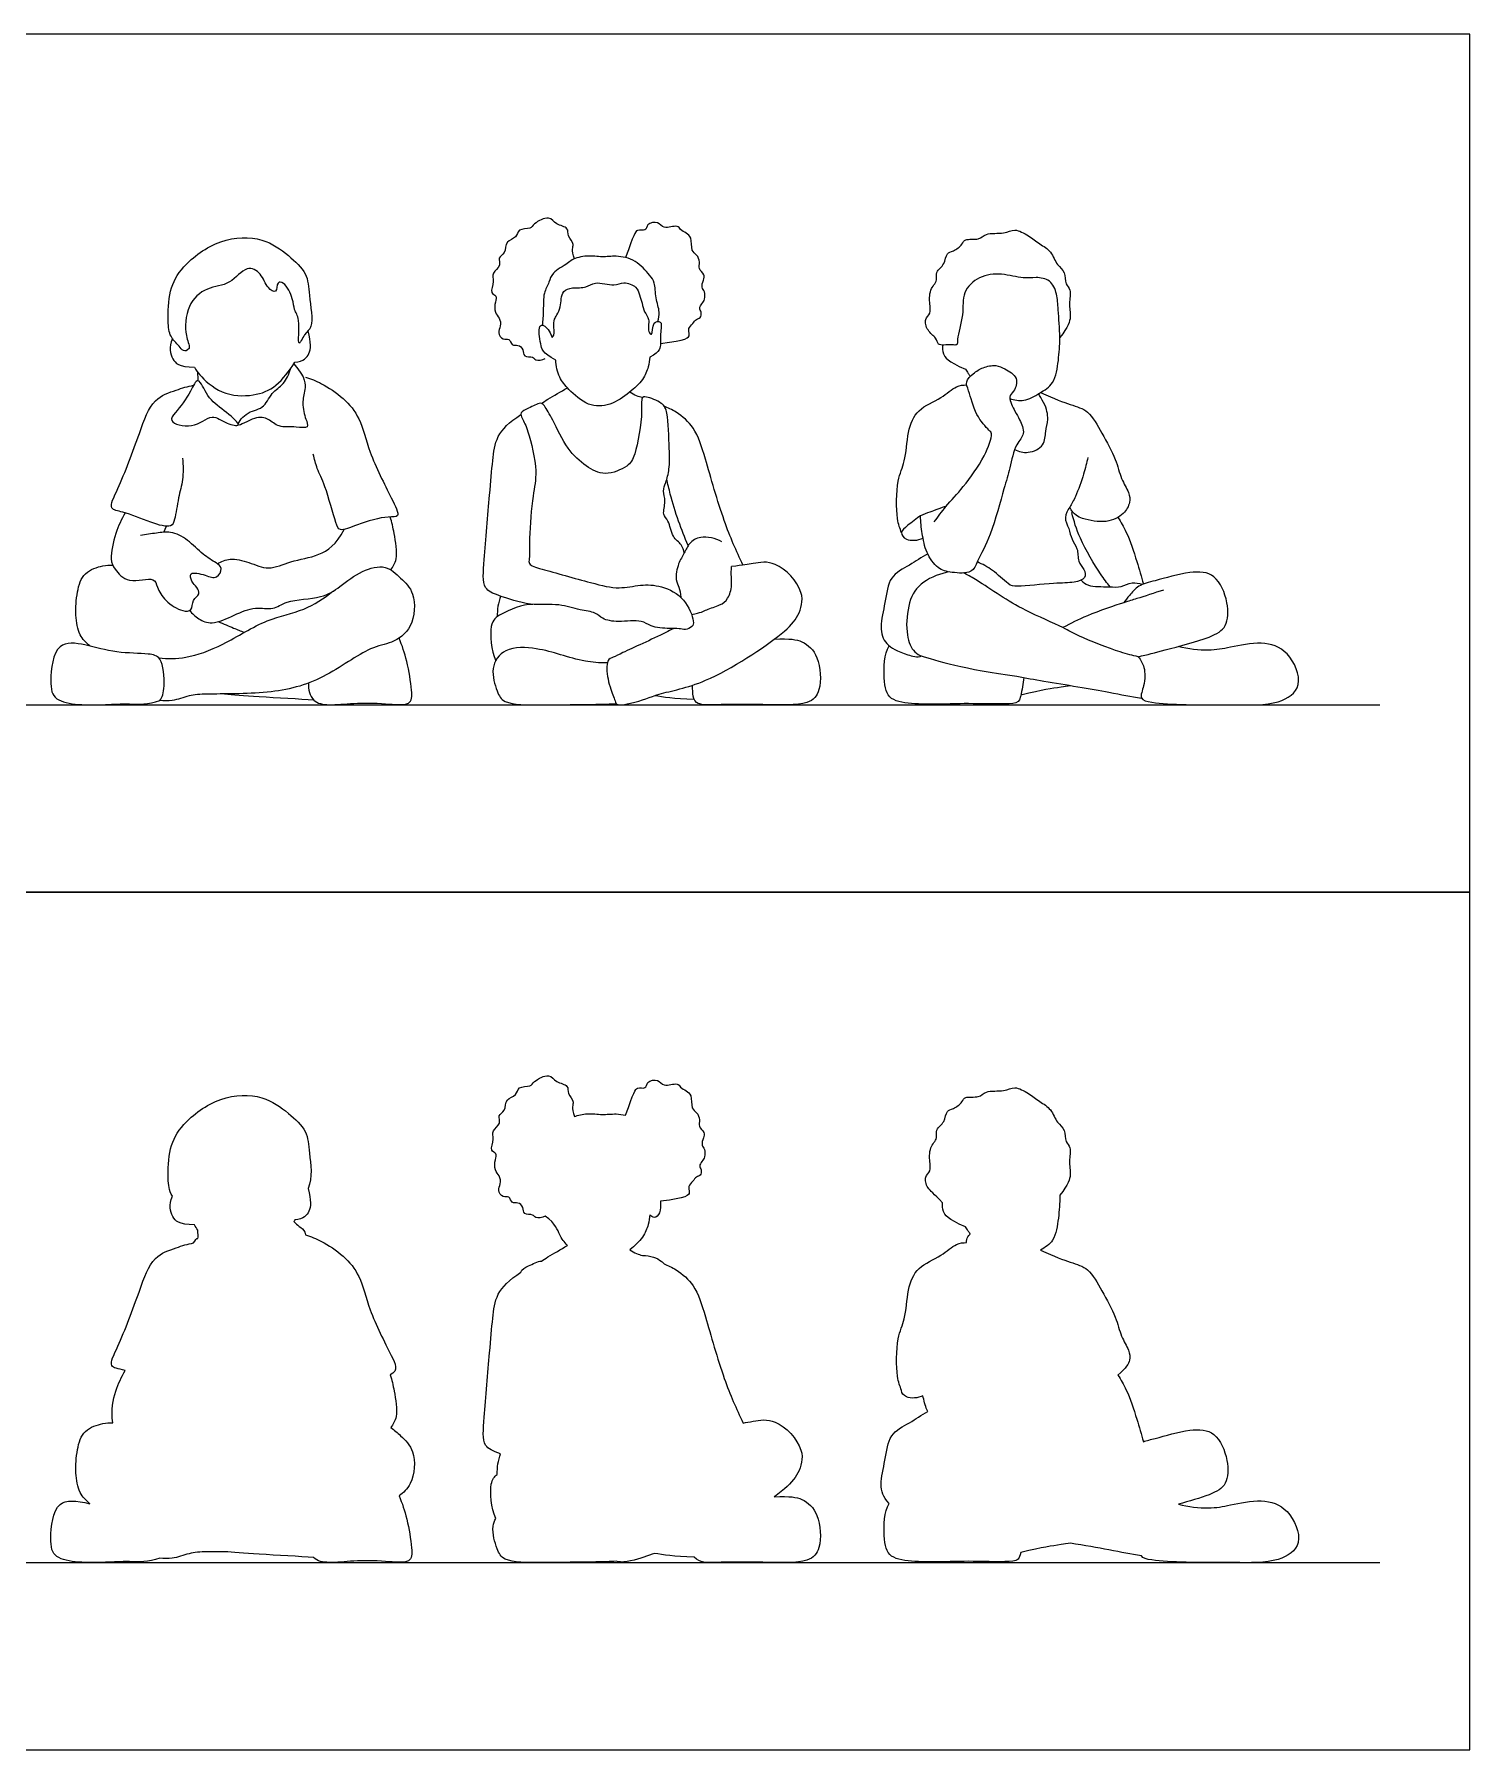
# Model space of a CAD drawing. Header units: millimetres. Extents: x 11.2 to 50.9, y -0.3 to 14.1.
# Drawn here: x 34.608 to 36.392, y 4.306 to 6.44 of the extents above; entities that cross this region are included whole.
import ezdxf

# ---------------------------------------------------------------- set-up
doc = ezdxf.new("R2010")
doc.units = ezdxf.units.MM
for name, color, linetype, true_color in [('AG-DIAGRAM', 7, 'Continuous', 0xfecc66), ('AG-OUTLINE', 7, 'Continuous', 0x8000ff), ('AG-PEOPLE', 7, 'Continuous', 0x66ccff), ('X-VPRT', 6, 'Continuous', 0xff00ff)]:
    doc.layers.add(name, color=color, linetype=linetype, true_color=true_color)

msp = doc.modelspace()

# ---------------------------------------------------------------- linework, layer by layer
at = {"layer": 'AG-DIAGRAM'}
for points in [[(31.0989, 5.6056), (36.2805, 5.6056)], [(31.0989, 4.5388), (36.2805, 4.5388)]]:
    msp.add_lwpolyline(points, dxfattribs=at)
at = {"layer": 'AG-OUTLINE'}
for points, knots in [([(35.2429, 4.9696), (35.2395, 4.9675), (35.23, 4.9661), (35.2284, 4.9725), (35.215, 4.9707), (35.2163, 4.9811), (35.2094, 4.9872), (35.2009, 4.9847), (35.1987, 4.9954), (35.1899, 4.9919), (35.1832, 5.0019), (35.1881, 5.0096), (35.1866, 5.0203), (35.1796, 5.0263), (35.1803, 5.0395), (35.1836, 5.0478), (35.1732, 5.0507), (35.1803, 5.0656), (35.1754, 5.076), (35.1891, 5.0844), (35.1832, 5.0951), (35.1942, 5.1002), (35.193, 5.1162), (35.2079, 5.1188), (35.2087, 5.1316), (35.2253, 5.13), (35.2284, 5.1377), (35.2484, 5.1483), (35.2557, 5.1354), (35.2728, 5.133), (35.2697, 5.1214), (35.2812, 5.1116), (35.2749, 5.1049), (35.2793, 5.0934)], [-6.15411, -6.15411, -6.15411, -6.15411, -5.936378, -5.797643, -5.598373, -5.421685, -5.243791, -5.07669, -4.902942, -4.736074, -4.544118, -4.35963, -4.162725, -3.977813, -3.753495, -3.583243, -3.418456, -3.186474, -2.985869, -2.763556, -2.577528, -2.384863, -2.155294, -1.937479, -1.74154, -1.515824, -1.336765, -1.066147, -0.843592, -0.607606, -0.419095, -0.198465, 0, 0, 0, 0]), ([(34.7795, 4.9942), (34.7751, 5.002), (34.7734, 5.0169), (34.7748, 5.0552), (34.7915, 5.0855), (34.8375, 5.1206), (34.8918, 5.1215), (34.9232, 5.0986), (34.9481, 5.0757), (34.9489, 5.0492), (34.9541, 5.0175), (34.9481, 5.004)], [-7.080342, -7.080342, -7.080342, -7.080342, -6.814792, -6.447237, -6.094951, -5.646355, -5.215597, -4.843583, -4.509192, -4.193847, -3.821282, -3.821282, -3.821282, -3.821282]), ([(35.3428, 5.095), (35.353, 5.1235), (35.3561, 5.1314), (35.3687, 5.1268), (35.3686, 5.1378), (35.384, 5.1406), (35.3893, 5.1293), (35.4077, 5.1363), (35.4106, 5.1294), (35.4185, 5.1255), (35.4256, 5.1202), (35.4238, 5.1033), (35.4315, 5.0989), (35.4362, 5.0894), (35.4324, 5.081), (35.4418, 5.0741), (35.4395, 5.067), (35.4365, 5.0576), (35.4417, 5.0529), (35.4417, 5.043), (35.4379, 5.0379), (35.4335, 5.0319), (35.4378, 5.0275), (35.4363, 5.0192), (35.4304, 5.0189), (35.4266, 5.0127), (35.4198, 5.0069), (35.4234, 4.999), (35.4196, 4.9917), (35.3861, 4.9883)], [-6.41715, -6.41715, -6.41715, -6.41715, -6.156428, -5.906848, -5.682569, -5.397947, -5.136645, -4.810646, -4.613741, -4.374404, -4.13929, -3.822066, -3.588263, -3.334011, -3.102687, -2.850569, -2.635809, -2.389459, -2.184246, -1.939383, -1.727242, -1.523199, -1.334603, -1.118272, -0.937876, -0.719427, -0.489503, -0.262655, 0, 0, 0, 0]), ([(35.7367, 4.9862), (35.7258, 4.998), (35.7175, 5.0035), (35.7137, 5.019), (35.7228, 5.0248), (35.7209, 5.0376), (35.7204, 5.0449), (35.7217, 5.0549), (35.7262, 5.0609), (35.7303, 5.067), (35.7275, 5.0779), (35.7405, 5.086), (35.7409, 5.1015), (35.7508, 5.1026), (35.7618, 5.1109), (35.7642, 5.1194), (35.7828, 5.1158), (35.7902, 5.1266), (35.8135, 5.1238), (35.8264, 5.1321), (35.8443, 5.122), (35.8573, 5.112), (35.8726, 5.1031), (35.8784, 5.0855), (35.8901, 5.0775), (35.8887, 5.0617), (35.8976, 5.0551), (35.8933, 5.0372), (35.8972, 5.0218), (35.8932, 5.0093), (35.8826, 4.9955)], [4.938054, 4.938054, 4.938054, 4.938054, 5.183369, 5.425948, 5.623581, 5.84808, 6.033085, 6.236637, 6.417387, 6.590294, 6.793127, 7.037284, 7.276019, 7.468006, 7.708524, 7.885584, 8.14501, 8.370776, 8.6762, 8.925514, 9.208113, 9.481619, 9.753262, 10.030235, 10.268516, 10.513533, 10.714841, 10.982541, 11.254884, 11.513826, 11.513826, 11.513826, 11.513826]), ([(35.2793, 5.0934), (35.2835, 5.0951), (35.2969, 5.0983), (35.3137, 5.095), (35.3281, 5.0973), (35.3388, 5.096), (35.3428, 5.095)], [-2.2723329, -2.2723329, -2.2723329, -2.2723329, -2.0599477, -1.7958093, -1.5407236, -1.3926367, -1.3926367, -1.3926367, -1.3926367]), ([(34.8068, 4.9586), (34.7872, 4.9593), (34.7784, 4.9678), (34.7748, 4.9833), (34.7795, 4.9942)], [-0.9624012, -0.9624012, -0.9624012, -0.9624012, -0.5003901, 0, 0, 0, 0]), ([(34.9481, 5.004), (34.9519, 4.9885), (34.9514, 4.9751), (34.9427, 4.9661), (34.9317, 4.9648)], [-0.8886334, -0.8886334, -0.8886334, -0.8886334, -0.4201669, 0, 0, 0, 0]), ([(35.8826, 4.9955), (35.8827, 4.9853), (35.8812, 4.9682), (35.8769, 4.9383), (35.8645, 4.9307), (35.8587, 4.9272)], [-1.4479178, -1.4479178, -1.4479178, -1.4479178, -1.1273885, -0.8073159, -0.5503802, -0.5503802, -0.5503802, -0.5503802]), ([(35.3861, 4.9883), (35.3861, 4.9828), (35.3869, 4.9739), (35.3789, 4.9657), (35.3743, 4.9696), (35.3728, 4.9713), (35.3727, 4.9671), (35.3715, 4.9587), (35.3647, 4.9424), (35.3543, 4.9328), (35.3481, 4.9278)], [-0.570074, -0.570074, -0.570074, -0.570074, -0.336791, -0.158557, 0, 0, 0, 0.214751, 0.466702, 0.749432, 0.749432, 0.749432, 0.749432]), ([(35.7653, 4.9562), (35.7426, 4.9661), (35.7372, 4.9754), (35.7366, 4.9825), (35.7367, 4.9862)], [-0.9209283, -0.9209283, -0.9209283, -0.9209283, -0.4298035, 0, 0, 0, 0]), ([(34.8112, 4.9418), (34.8113, 4.9442), (34.8113, 4.9467), (34.8111, 4.9509), (34.8111, 4.9521)], [0, 0, 0, 0, 0.152264, 0.2044558, 0.2044558, 0.2044558, 0.2044558]), ([(34.9305, 4.9628), (34.9328, 4.9608), (34.9369, 4.9564), (34.9435, 4.9525), (34.9447, 4.9475), (34.9449, 4.9463)], [0, 0, 0, 0, 0.1720296, 0.3519024, 0.4047141, 0.4047141, 0.4047141, 0.4047141]), ([(35.2705, 4.933), (35.2664, 4.9374), (35.2596, 4.9462), (35.2562, 4.9602), (35.2429, 4.9696)], [1.7673744, 1.7673744, 1.7673744, 1.7673744, 2.1315633, 2.5781285, 2.5781285, 2.5781285, 2.5781285]), ([(35.7712, 4.9472), (35.7704, 4.9485), (35.7682, 4.9519), (35.7665, 4.9545), (35.7653, 4.9562)], [-0.2413762, -0.2413762, -0.2413762, -0.2413762, -0.1525199, 0, 0, 0, 0]), ([(34.7207, 4.7775), (34.7114, 4.78), (34.6984, 4.7814), (34.7144, 4.8112), (34.7384, 4.8751), (34.7532, 4.9195), (34.784, 4.9303), (34.7984, 4.9349), (34.8058, 4.9362)], [1.648994, 1.648994, 1.648994, 1.648994, 1.873352, 2.165336, 2.663525, 3.055386, 3.367905, 3.64536, 3.64536, 3.64536, 3.64536]), ([(34.9449, 4.9463), (34.9517, 4.9441), (34.9652, 4.9389), (34.9932, 4.9206), (35.0141, 4.8947), (35.0233, 4.8521), (35.0495, 4.8002), (35.0611, 4.7771), (35.0502, 4.7723)], [0, 0, 0, 0, 0.28701, 0.641049, 0.991795, 1.400725, 1.891074, 2.191915, 2.191915, 2.191915, 2.191915]), ([(35.2381, 4.9137), (35.2407, 4.9153), (35.2493, 4.9208), (35.2624, 4.9283), (35.2705, 4.933)], [16.9330092, 16.9330092, 16.9330092, 16.9330092, 17.0738854, 17.396345, 17.396345, 17.396345, 17.396345]), ([(35.686, 4.7525), (35.6838, 4.7583), (35.6792, 4.7695), (35.6792, 4.8188), (35.6913, 4.8406), (35.6927, 4.8781), (35.7045, 4.9075), (35.7352, 4.9188), (35.7529, 4.9359), (35.7625, 4.9365), (35.7668, 4.9367)], [0, 0, 0, 0, 0.259535, 0.670205, 0.978752, 1.339835, 1.668851, 2.006986, 2.299908, 2.515911, 2.515911, 2.515911, 2.515911]), ([(35.7668, 4.9367), (35.7666, 4.938), (35.7665, 4.9415), (35.7691, 4.945), (35.7712, 4.9472)], [2.2781004, 2.2781004, 2.2781004, 2.2781004, 2.3540397, 2.4941298, 2.4941298, 2.4941298, 2.4941298]), ([(35.2126, 4.8997), (35.2138, 4.9041), (35.2223, 4.9072), (35.2334, 4.9137), (35.2381, 4.9137)], [-6.4207125, -6.4207125, -6.4207125, -6.4207125, -6.1834646, -5.8925789, -5.8925789, -5.8925789, -5.8925789]), ([(35.3481, 4.9278), (35.3506, 4.9258), (35.3563, 4.9226), (35.3613, 4.9213), (35.3638, 4.9208)], [-0.3584541, -0.3584541, -0.3584541, -0.3584541, -0.1694077, 0, 0, 0, 0]), ([(35.3638, 4.9208), (35.3737, 4.9207), (35.3847, 4.9163), (35.3898, 4.9114), (35.3907, 4.9102)], [-3.1712024, -3.1712024, -3.1712024, -3.1712024, -2.7884224, -2.6745076, -2.6745076, -2.6745076, -2.6745076]), ([(35.3907, 4.9102), (35.3953, 4.9084), (35.4098, 4.9013), (35.4303, 4.8828), (35.4427, 4.8433), (35.4643, 4.7659), (35.4803, 4.7304), (35.4889, 4.7122)], [-1.910408, -1.910408, -1.910408, -1.910408, -1.727365, -1.411243, -1.018194, -0.473266, 0, 0, 0, 0]), ([(35.8587, 4.9272), (35.8769, 4.9189), (35.896, 4.9118), (35.9195, 4.9053), (35.9349, 4.876), (35.953, 4.845), (35.9579, 4.8205), (35.9689, 4.8035), (35.9707, 4.7901), (35.9656, 4.7809), (35.9549, 4.7718)], [1.512046, 1.512046, 1.512046, 1.512046, 1.857613, 2.176383, 2.545727, 2.94359, 3.271834, 3.561198, 3.793086, 4.054008, 4.054008, 4.054008, 4.054008]), ([(35.1873, 4.674), (35.1777, 4.6775), (35.164, 4.6825), (35.1673, 4.7223), (35.1737, 4.7992), (35.1773, 4.8409), (35.1811, 4.8739), (35.198, 4.89), (35.2126, 4.8997)], [14.21315, 14.21315, 14.21315, 14.21315, 14.49077, 14.866207, 15.434354, 15.851406, 16.203306, 16.566985, 16.566985, 16.566985, 16.566985]), ([(34.7052, 4.7124), (34.7028, 4.7286), (34.7086, 4.7533), (34.716, 4.7694), (34.7207, 4.7775)], [-0.7520725, -0.7520725, -0.7520725, -0.7520725, -0.3641657, 0, 0, 0, 0]), ([(35.0502, 4.7723), (35.0523, 4.7656), (35.0553, 4.7527), (35.0603, 4.7196), (35.0538, 4.7107), (35.0509, 4.7065)], [-0.808931, -0.808931, -0.808931, -0.808931, -0.545311, -0.2232915, 0, 0, 0, 0]), ([(35.9549, 4.7718), (35.9587, 4.7658), (35.9663, 4.7538), (35.9786, 4.7168), (35.984, 4.6984), (35.9865, 4.6889)], [0, 0, 0, 0, 0.2783149, 0.6507864, 0.9731366, 0.9731366, 0.9731366, 0.9731366]), ([(35.7125, 4.7462), (35.7064, 4.7431), (35.6916, 4.7417), (35.686, 4.7497), (35.686, 4.7525)], [-1.4322012, -1.4322012, -1.4322012, -1.4322012, -1.158655, -0.9788908, -0.9788908, -0.9788908, -0.9788908]), ([(35.7184, 4.7266), (35.7181, 4.7272), (35.7152, 4.7336), (35.7136, 4.7402), (35.7125, 4.7462)], [7.4165025, 7.4165025, 7.4165025, 7.4165025, 7.4399009, 7.6660879, 7.6660879, 7.6660879, 7.6660879]), ([(35.4889, 4.7122), (35.4927, 4.7128), (35.5044, 4.7151), (35.531, 4.7197), (35.5679, 4.6803), (35.5579, 4.648), (35.5461, 4.6347), (35.5308, 4.6228), (35.5276, 4.6204)], [-9.905523, -9.905523, -9.905523, -9.905523, -9.726094, -9.406731, -8.987919, -8.66293, -8.323282, -8.24315, -8.24315, -8.24315, -8.24315]), ([(35.6703, 4.6123), (35.6627, 4.6203), (35.6581, 4.6352), (35.6663, 4.6673), (35.6694, 4.6992), (35.6964, 4.7121), (35.7106, 4.7222), (35.7184, 4.7266)], [-1.57267, -1.57267, -1.57267, -1.57267, -1.289398, -0.983605, -0.645326, -0.320617, 0, 0, 0, 0]), ([(34.6768, 4.6119), (34.672, 4.6157), (34.6627, 4.6253), (34.6584, 4.6505), (34.6604, 4.6788), (34.6678, 4.7044), (34.6928, 4.7122), (34.7011, 4.7126), (34.7052, 4.7124)], [0, 0, 0, 0, 0.246533, 0.530848, 0.839804, 1.125207, 1.402926, 1.604879, 1.604879, 1.604879, 1.604879]), ([(35.0509, 4.7065), (35.0553, 4.7038), (35.0653, 4.6942), (35.0824, 4.6783), (35.0804, 4.6391), (35.0667, 4.6254), (35.0613, 4.6218)], [2.991797, 2.991797, 2.991797, 2.991797, 3.175047, 3.462059, 3.822339, 4.02412, 4.02412, 4.02412, 4.02412]), ([(35.9865, 4.6889), (35.9907, 4.6905), (36.0059, 4.694), (36.0436, 4.7055), (36.0777, 4.7034), (36.0927, 4.6664), (36.0918, 4.6349), (36.071, 4.6229), (36.0433, 4.6149), (36.03, 4.6113)], [-2.708791, -2.708791, -2.708791, -2.708791, -2.520888, -2.121369, -1.78919, -1.427937, -1.10681, -0.807692, -0.490391, -0.490391, -0.490391, -0.490391]), ([(35.1833, 4.6484), (35.1832, 4.6527), (35.1837, 4.6614), (35.1859, 4.6699), (35.1873, 4.674)], [-0.4394662, -0.4394662, -0.4394662, -0.4394662, -0.2206783, 0, 0, 0, 0]), ([(35.1813, 4.5935), (35.1759, 4.6067), (35.1727, 4.6367), (35.1796, 4.6457), (35.1833, 4.6484)], [-0.9589886, -0.9589886, -0.9589886, -0.9589886, -0.6469893, -0.464947, -0.464947, -0.464947, -0.464947]), ([(34.7639, 4.5441), (34.7495, 4.5386), (34.7244, 4.5406), (34.6966, 4.5388), (34.6627, 4.5382), (34.6313, 4.5438), (34.6263, 4.566), (34.6325, 4.6193), (34.6593, 4.6157), (34.6768, 4.6119)], [0.001524, 0.001524, 0.001524, 0.001524, 0.347771, 0.696232, 1.070204, 1.42612, 1.785546, 2.213549, 2.562065, 2.562065, 2.562065, 2.562065]), ([(35.0613, 4.6218), (35.0651, 4.6124), (35.0716, 4.5933), (35.0775, 4.5572), (35.0772, 4.5366), (35.0421, 4.5409), (35.0056, 4.5413), (34.9753, 4.5376), (34.9597, 4.5402), (34.9548, 4.5449)], [-2.447042, -2.447042, -2.447042, -2.447042, -2.129683, -1.776387, -1.515531, -1.208941, -0.847682, -0.529449, -0.271875, -0.271875, -0.271875, -0.271875]), ([(35.5276, 4.6204), (35.5478, 4.6213), (35.5645, 4.6187), (35.5846, 4.5994), (35.5871, 4.5562), (35.5694, 4.5369), (35.516, 4.5395), (35.4564, 4.5391), (35.4354, 4.5382), (35.4282, 4.5453)], [0.053315, 0.053315, 0.053315, 0.053315, 0.318662, 0.648207, 1.045645, 1.338991, 1.789229, 2.21004, 2.503018, 2.503018, 2.503018, 2.503018]), ([(35.8342, 4.5512), (35.8323, 4.5427), (35.8265, 4.5387), (35.7681, 4.5408), (35.7385, 4.5394), (35.7025, 4.5393), (35.669, 4.5435), (35.6628, 4.5677), (35.6645, 4.6018), (35.6703, 4.6123)], [4.0621, 4.0621, 4.0621, 4.0621, 4.244636, 4.56208, 4.881555, 5.224417, 5.550727, 5.880254, 6.208686, 6.208686, 6.208686, 6.208686]), ([(36.03, 4.6113), (36.0421, 4.608), (36.0678, 4.6051), (36.0945, 4.61), (36.1336, 4.6187), (36.1683, 4.6073), (36.1877, 4.5609), (36.1531, 4.5374), (36.0985, 4.5391), (36.0415, 4.5383), (36, 4.5408), (35.9857, 4.5439), (35.9842, 4.547)], [-4.414725, -4.414725, -4.414725, -4.414725, -4.045828, -3.728329, -3.354422, -3.000032, -2.616337, -2.272852, -1.826907, -1.360512, -0.966683, -0.749972, -0.749972, -0.749972, -0.749972]), ([(35.3312, 4.5403), (35.3274, 4.5401), (35.3176, 4.5395), (35.277, 4.539), (35.2395, 4.5386), (35.1908, 4.5387), (35.1828, 4.5556), (35.1757, 4.5779), (35.1797, 4.5905), (35.1813, 4.5935)], [-3.58252, -3.58252, -3.58252, -3.58252, -3.387667, -3.013329, -2.624266, -2.230036, -1.986215, -1.668315, -1.555651, -1.555651, -1.555651, -1.555651]), ([(34.8442, 4.5522), (34.8363, 4.5522), (34.8168, 4.5521), (34.8009, 4.551), (34.7797, 4.5427), (34.7689, 4.5436), (34.7639, 4.5441)], [5.7315102, 5.7315102, 5.7315102, 5.7315102, 5.8929405, 6.1710229, 6.444233, 6.6683502, 6.6683502, 6.6683502, 6.6683502]), ([(34.9548, 4.5449), (34.9385, 4.5463), (34.8822, 4.549), (34.8545, 4.5513), (34.8442, 4.5522)], [-0.602611, -0.602611, -0.602611, -0.602611, -0.3653744, -0.1488363, -0.1488363, -0.1488363, -0.1488363]), ([(35.3791, 4.5501), (35.3701, 4.547), (35.3616, 4.5435), (35.3428, 4.5394), (35.3391, 4.5386), (35.3312, 4.5403)], [-7.1518308, -7.1518308, -7.1518308, -7.1518308, -6.8035836, -6.8035836, -6.6327472, -6.6327472, -6.6327472, -6.6327472]), ([(35.8958, 4.5627), (35.8918, 4.5621), (35.8749, 4.5595), (35.8629, 4.5581), (35.8342, 4.5512)], [-0.431183, -0.431183, -0.431183, -0.431183, -0.3396985, -0.0328419, -0.0328419, -0.0328419, -0.0328419]), ([(35.9842, 4.547), (35.9707, 4.5489), (35.9497, 4.5538), (35.9131, 4.5599), (35.8958, 4.5627)], [-3.8389569, -3.8389569, -3.8389569, -3.8389569, -3.4548482, -3.1242067, -3.1242067, -3.1242067, -3.1242067])]:
    msp.add_open_spline(points, degree=3, knots=knots, dxfattribs=at)
for points in [[(34.8111, 4.9521), (34.8094, 4.9543), (34.8082, 4.9562), (34.8068, 4.9586)], [(34.9317, 4.9648), (34.9313, 4.9641), (34.9309, 4.9634), (34.9305, 4.9628)], [(34.8058, 4.9362), (34.8077, 4.9397), (34.8094, 4.9421), (34.8112, 4.9418)], [(35.4282, 4.5453), (35.4025, 4.5461), (35.3892, 4.5483), (35.3791, 4.5501)]]:
    msp.add_open_spline(points, degree=3, dxfattribs=at)
at = {"layer": 'AG-PEOPLE'}
msp.add_line((34.7686, 5.8203), (34.7719, 5.8276), dxfattribs=at)
for points, knots in [([(35.2793, 6.1602), (35.2749, 6.1717), (35.2812, 6.1784), (35.2697, 6.1882), (35.2728, 6.1998), (35.2557, 6.2022), (35.2484, 6.2151), (35.2284, 6.2045), (35.2253, 6.1968), (35.2087, 6.1984), (35.2079, 6.1856), (35.193, 6.183), (35.1942, 6.167), (35.1832, 6.1619), (35.1891, 6.1512), (35.1754, 6.1428), (35.1803, 6.1324), (35.1732, 6.1175), (35.1836, 6.1146), (35.1803, 6.1063), (35.1796, 6.0931), (35.1866, 6.0871), (35.1881, 6.0764), (35.1832, 6.0687), (35.1899, 6.0587), (35.1987, 6.0622), (35.2009, 6.0515), (35.2094, 6.054), (35.2163, 6.0479), (35.215, 6.0375), (35.2284, 6.0393), (35.23, 6.0329), (35.2395, 6.0343), (35.2429, 6.0364)], [0, 0, 0, 0, 0.198465, 0.419095, 0.607606, 0.843592, 1.066147, 1.336765, 1.515824, 1.74154, 1.937479, 2.155294, 2.384863, 2.577528, 2.763556, 2.985869, 3.186474, 3.418456, 3.583243, 3.753495, 3.977813, 4.162725, 4.35963, 4.544118, 4.736074, 4.902942, 5.07669, 5.243791, 5.421685, 5.598373, 5.797643, 5.936378, 6.15411, 6.15411, 6.15411, 6.15411]), ([(34.8004, 6.0488), (34.8006, 6.0534), (34.7944, 6.0651), (34.7963, 6.1034), (34.8215, 6.126), (34.8516, 6.1267), (34.8704, 6.1533), (34.8911, 6.1426), (34.8958, 6.1245), (34.91, 6.1157), (34.9086, 6.1326), (34.9197, 6.1309), (34.93, 6.1107), (34.9301, 6.0962), (34.9391, 6.0864), (34.9338, 6.0442), (34.9436, 6.0687), (34.9558, 6.0743), (34.9489, 6.116), (34.9481, 6.1425), (34.9232, 6.1654), (34.8918, 6.1883), (34.8375, 6.1874), (34.7915, 6.1523), (34.7748, 6.122), (34.7734, 6.0837), (34.7758, 6.0632), (34.7874, 6.0529), (34.7946, 6.0423), (34.8004, 6.0488)], [0, 0, 0, 0, 0.238258, 0.590011, 0.915318, 1.228761, 1.53543, 1.778248, 2.038018, 2.222328, 2.413441, 2.564565, 2.839453, 3.057113, 3.279052, 3.58969, 3.798025, 4.009005, 4.370657, 4.676765, 5.00136, 5.362477, 5.780617, 6.216072, 6.558039, 6.914827, 7.172599, 7.4062, 7.616097, 7.616097, 7.616097, 7.616097]), ([(35.3861, 6.0551), (35.4196, 6.0585), (35.4234, 6.0658), (35.4198, 6.0737), (35.4266, 6.0795), (35.4304, 6.0857), (35.4363, 6.086), (35.4378, 6.0943), (35.4335, 6.0987), (35.4379, 6.1047), (35.4417, 6.1098), (35.4417, 6.1197), (35.4365, 6.1244), (35.4395, 6.1338), (35.4418, 6.1409), (35.4324, 6.1478), (35.4362, 6.1562), (35.4315, 6.1657), (35.4238, 6.1701), (35.4256, 6.187), (35.4185, 6.1923), (35.4106, 6.1962), (35.4077, 6.2031), (35.3893, 6.1961), (35.384, 6.2074), (35.3686, 6.2046), (35.3687, 6.1936), (35.3561, 6.1982), (35.353, 6.1903), (35.3428, 6.1618)], [0, 0, 0, 0, 0.262655, 0.489503, 0.719427, 0.937876, 1.118272, 1.334603, 1.523199, 1.727242, 1.939383, 2.184246, 2.389459, 2.635809, 2.850569, 3.102687, 3.334011, 3.588263, 3.822066, 4.13929, 4.374404, 4.613741, 4.810646, 5.136645, 5.397947, 5.682569, 5.906848, 6.156428, 6.41715, 6.41715, 6.41715, 6.41715]), ([(35.8205, 5.9866), (35.826, 5.9846), (35.8387, 5.9818), (35.8576, 5.9935), (35.8768, 6.0045), (35.8812, 6.035), (35.8835, 6.0616), (35.8805, 6.0967), (35.8797, 6.1158), (35.8718, 6.1351), (35.8525, 6.1377), (35.8367, 6.1352), (35.81, 6.1431), (35.7821, 6.1396), (35.7603, 6.1189), (35.7641, 6.0913), (35.7544, 6.0618), (35.756, 6.0521), (35.7479, 6.0539), (35.7386, 6.0527), (35.7309, 6.0531), (35.729, 6.0627), (35.7175, 6.0703), (35.7137, 6.0858), (35.7228, 6.0916), (35.7209, 6.1044), (35.7204, 6.1117), (35.7217, 6.1217), (35.7262, 6.1277), (35.7303, 6.1338), (35.7275, 6.1447), (35.7405, 6.1528), (35.7409, 6.1683), (35.7508, 6.1694), (35.7618, 6.1777), (35.7642, 6.1862), (35.7828, 6.1826), (35.7902, 6.1934), (35.8135, 6.1906), (35.8264, 6.1989), (35.8443, 6.1888), (35.8573, 6.1788), (35.8726, 6.1699), (35.8784, 6.1523), (35.8901, 6.1443), (35.8887, 6.1285), (35.8976, 6.1219), (35.8933, 6.104), (35.8972, 6.0886), (35.8932, 6.0761), (35.8826, 6.0623)], [0, 0, 0, 0, 0.259795, 0.545605, 0.827645, 1.155777, 1.485454, 1.847768, 2.122831, 2.38637, 2.64188, 2.89015, 3.211113, 3.536114, 3.850803, 4.175006, 4.519223, 4.679174, 4.831011, 5.027698, 5.184242, 5.360337, 5.589899, 5.816899, 6.001841, 6.211923, 6.385047, 6.575528, 6.74467, 6.906474, 7.096281, 7.324759, 7.548163, 7.727821, 7.952893, 8.118583, 8.361349, 8.572617, 8.858427, 9.09173, 9.356182, 9.612123, 9.866322, 10.125509, 10.348488, 10.57777, 10.766151, 11.016659, 11.271513, 11.513826, 11.513826, 11.513826, 11.513826]), ([(35.3828, 6.0824), (35.3839, 6.0861), (35.3861, 6.0942), (35.3794, 6.1115), (35.3798, 6.1308), (35.3725, 6.1403), (35.3558, 6.1598), (35.3314, 6.1646), (35.3137, 6.1618), (35.2956, 6.1653), (35.2757, 6.1598), (35.2712, 6.1538), (35.2506, 6.1437), (35.2482, 6.1309), (35.24, 6.1176), (35.241, 6.0959), (35.2397, 6.0838), (35.2394, 6.0776)], [0, 0, 0, 0, 0.207564, 0.469326, 0.731263, 0.938558, 1.241189, 1.540724, 1.795809, 2.059948, 2.325244, 2.495759, 2.775112, 2.990792, 3.225732, 3.506271, 3.769298, 3.769298, 3.769298, 3.769298]), ([(35.2517, 6.0625), (35.2553, 6.0657), (35.2531, 6.0747), (35.2539, 6.0854), (35.2575, 6.0903), (35.2624, 6.1006), (35.2624, 6.1105), (35.2649, 6.1209), (35.2771, 6.1252), (35.2942, 6.1233), (35.3047, 6.1333), (35.3289, 6.1255), (35.34, 6.1324), (35.357, 6.1263), (35.3599, 6.1152), (35.3636, 6.1052), (35.3654, 6.0938), (35.3739, 6.0856), (35.3692, 6.0703), (35.3772, 6.0632), (35.3752, 6.0826), (35.3881, 6.083), (35.3866, 6.0726), (35.3856, 6.0552), (35.3866, 6.0446), (35.3728, 6.0381)], [-5.379835, -5.379835, -5.379835, -5.379835, -5.135747, -4.916068, -4.750211, -4.523956, -4.305531, -4.095613, -3.861557, -3.584757, -3.338131, -3.012121, -2.768014, -2.500185, -2.276475, -2.053059, -1.824954, -1.600475, -1.336517, -1.189747, -0.936789, -0.748087, -0.554661, -0.261383, 0, 0, 0, 0]), ([(34.7795, 6.061), (34.7748, 6.0501), (34.7784, 6.0346), (34.7872, 6.0261), (34.8068, 6.0254)], [0, 0, 0, 0, 0.5003901, 0.9624012, 0.9624012, 0.9624012, 0.9624012]), ([(34.9317, 6.0316), (34.9427, 6.0329), (34.9514, 6.0419), (34.9519, 6.0553), (34.9481, 6.0708)], [0, 0, 0, 0, 0.4201669, 0.8886334, 0.8886334, 0.8886334, 0.8886334]), ([(35.256, 6.0343), (35.239, 6.0435), (35.2376, 6.0536), (35.2333, 6.0771), (35.2424, 6.0786), (35.248, 6.0709), (35.2517, 6.0625)], [2.282899, 2.282899, 2.282899, 2.282899, 2.661497, 3.106841, 3.327598, 3.668305, 3.668305, 3.668305, 3.668305]), ([(35.7367, 6.053), (35.7366, 6.0493), (35.7372, 6.0422), (35.7426, 6.0329), (35.7653, 6.023)], [0, 0, 0, 0, 0.4298035, 0.9209283, 0.9209283, 0.9209283, 0.9209283]), ([(34.8068, 6.0254), (34.8088, 6.022), (34.813, 6.0151), (34.8404, 5.9899), (34.8803, 5.9888), (34.9087, 5.9996), (34.9245, 6.0208), (34.9317, 6.0316)], [0, 0, 0, 0, 0.214054, 0.584225, 0.975478, 1.32507, 1.67068, 1.67068, 1.67068, 1.67068]), ([(34.8112, 6.0086), (34.8113, 6.011), (34.8113, 6.0135), (34.8111, 6.0177), (34.8111, 6.0189)], [0, 0, 0, 0, 0.152264, 0.2044558, 0.2044558, 0.2044558, 0.2044558]), ([(34.9305, 6.0296), (34.9459, 6.0118), (34.9441, 5.9968), (34.9403, 5.981), (34.9432, 5.9665), (34.9468, 5.9573), (34.9499, 5.9481), (34.9317, 5.9524), (34.9116, 5.9496), (34.8989, 5.9619), (34.8829, 5.9655), (34.8539, 5.9461), (34.8714, 5.9715), (34.8931, 5.9723), (34.9021, 5.9943), (34.9187, 6.0038), (34.9242, 6.0168), (34.9261, 6.0232)], [0, 0, 0, 0, 0.273266, 0.536164, 0.82678, 0.82678, 1.011401, 1.246275, 1.535696, 1.786675, 2.049059, 2.342493, 2.592588, 2.888196, 3.176775, 3.449833, 3.732797, 3.732797, 3.732797, 3.732797]), ([(35.3728, 6.0381), (35.3727, 6.0339), (35.3715, 6.0255), (35.3646, 6.009), (35.3476, 5.9935), (35.3242, 5.9771), (35.2955, 5.9758), (35.2719, 5.9975), (35.2599, 6.012), (35.2562, 6.027), (35.256, 6.0343)], [0, 0, 0, 0, 0.214751, 0.466702, 0.758669, 1.08239, 1.396542, 1.731988, 1.998947, 2.282899, 2.282899, 2.282899, 2.282899]), ([(35.7266, 5.833), (35.7313, 5.8395), (35.741, 5.8529), (35.7638, 5.8769), (35.7888, 5.9119), (35.8, 5.9426), (35.794, 5.9474), (35.7768, 5.9662), (35.7704, 5.9954), (35.7643, 6.0073), (35.7751, 6.0182), (35.7871, 6.0256), (35.798, 6.0279), (35.8072, 6.027), (35.814, 6.0237), (35.8325, 6.0133), (35.8262, 5.9949), (35.8173, 5.9889), (35.8273, 5.9697), (35.8326, 5.9609), (35.8408, 5.9417), (35.8264, 5.93), (35.8208, 5.8986), (35.8128, 5.8745), (35.7981, 5.8174), (35.7805, 5.7858), (35.7743, 5.7682), (35.7479, 5.7697), (35.7302, 5.7742), (35.7158, 5.7949), (35.7113, 5.8184), (35.7096, 5.8331), (35.7094, 5.8404)], [0, 0, 0, 0, 0.294727, 0.640062, 1.049235, 1.371192, 1.51665, 1.814703, 2.14978, 2.35404, 2.570963, 2.80069, 3.043788, 3.043788, 3.252671, 3.509767, 3.74949, 3.931035, 4.189806, 4.400859, 4.65182, 4.894155, 5.223779, 5.538093, 5.999845, 6.366811, 6.601097, 6.890674, 7.14945, 7.439901, 7.735638, 8.017714, 8.017714, 8.017714, 8.017714]), ([(35.7653, 6.023), (35.7665, 6.0213), (35.7682, 6.0187), (35.7704, 6.0153), (35.7712, 6.014)], [0, 0, 0, 0, 0.1525199, 0.2413762, 0.2413762, 0.2413762, 0.2413762]), ([(34.7919, 5.9122), (34.7929, 5.9034), (34.7932, 5.8852), (34.7865, 5.8638), (34.783, 5.837), (34.7783, 5.8246), (34.7509, 5.8325), (34.7202, 5.8458), (34.6984, 5.8482), (34.7144, 5.878), (34.7384, 5.9419), (34.7532, 5.9863), (34.784, 5.9971), (34.7984, 6.0017), (34.8058, 6.003)], [0, 0, 0, 0, 0.294643, 0.571838, 0.868968, 1.047246, 1.331581, 1.680301, 1.90114, 2.188545, 2.678922, 3.064638, 3.372256, 3.64536, 3.64536, 3.64536, 3.64536]), ([(34.8612, 5.9548), (34.8602, 5.9581), (34.8405, 5.9744), (34.8235, 5.986), (34.8147, 6.0081), (34.8112, 6.0086), (34.8082, 6.0091), (34.8019, 5.9927), (34.7846, 5.9703), (34.7727, 5.9572), (34.806, 5.9471), (34.8284, 5.9694), (34.8449, 5.955), (34.8604, 5.952), (34.8612, 5.9539)], [1.834303, 1.834303, 1.834303, 1.834303, 2.090281, 2.392511, 2.66166, 2.66166, 2.66166, 2.891518, 3.217501, 3.407837, 3.696827, 3.99788, 4.254473, 4.467287, 4.467287, 4.467287, 4.467287]), ([(34.9449, 6.0131), (34.9517, 6.0109), (34.9652, 6.0057), (34.9932, 5.9874), (35.0141, 5.9615), (35.0233, 5.9189), (35.0495, 5.867), (35.0641, 5.8377), (35.0455, 5.8407), (35.0104, 5.8309), (34.9871, 5.8199), (34.9816, 5.8335), (34.97, 5.878), (34.9592, 5.8984), (34.9559, 5.9112), (34.9545, 5.9171)], [0, 0, 0, 0, 0.265235, 0.592413, 0.916547, 1.294452, 1.747599, 2.025615, 2.21968, 2.580304, 2.848727, 3.035286, 3.425853, 3.709532, 3.954535, 3.954535, 3.954535, 3.954535]), ([(35.2381, 5.9805), (35.2407, 5.9821), (35.2493, 5.9876), (35.2624, 5.9951), (35.2705, 5.9998)], [16.9330092, 16.9330092, 16.9330092, 16.9330092, 17.0738855, 17.396345, 17.396345, 17.396345, 17.396345]), ([(35.686, 5.8193), (35.6838, 5.8251), (35.6792, 5.8363), (35.6792, 5.8856), (35.6913, 5.9074), (35.6927, 5.9449), (35.7045, 5.9743), (35.7352, 5.9856), (35.7529, 6.0027), (35.7625, 6.0033), (35.7668, 6.0035)], [0, 0, 0, 0, 0.259535, 0.670205, 0.978752, 1.339835, 1.668851, 2.006986, 2.299908, 2.515911, 2.515911, 2.515911, 2.515911]), ([(35.4157, 5.7944), (35.4149, 5.7979), (35.4131, 5.8057), (35.3998, 5.8137), (35.3974, 5.8347), (35.3877, 5.8418), (35.3937, 5.8587), (35.3884, 5.8714), (35.393, 5.8823), (35.398, 5.8999), (35.397, 5.9236), (35.3958, 5.9685), (35.3893, 5.9813), (35.3685, 5.9895), (35.3617, 5.9882), (35.3644, 5.968), (35.3559, 5.9162), (35.3463, 5.9017), (35.3168, 5.8888), (35.2928, 5.9024), (35.2693, 5.923), (35.2533, 5.9587), (35.2428, 5.9769), (35.2371, 5.9827), (35.2223, 5.974), (35.2108, 5.9697), (35.2148, 5.9607), (35.223, 5.945), (35.2341, 5.8947), (35.2269, 5.8664), (35.2227, 5.814), (35.2237, 5.7887), (35.2215, 5.7795), (35.2415, 5.7735), (35.2995, 5.7573), (35.3337, 5.7487), (35.3612, 5.7555), (35.3881, 5.7543), (35.4171, 5.7393), (35.4283, 5.7107), (35.4265, 5.7024), (35.4169, 5.698), (35.409, 5.7009), (35.3971, 5.7), (35.3734, 5.7021), (35.3629, 5.7121), (35.334, 5.7076), (35.314, 5.7116), (35.3052, 5.7213), (35.2852, 5.7228), (35.2595, 5.7324), (35.2244, 5.7275), (35.1862, 5.7412), (35.164, 5.7493), (35.1673, 5.7891), (35.1737, 5.866), (35.1773, 5.9077), (35.1811, 5.9407), (35.198, 5.9568), (35.2126, 5.9665)], [0, 0, 0, 0, 0.200751, 0.433432, 0.705077, 0.901564, 1.144502, 1.366106, 1.57001, 1.823465, 2.132717, 2.538412, 2.76807, 3.044757, 3.213946, 3.45365, 3.894623, 4.154511, 4.478492, 4.788624, 5.131561, 5.518113, 5.794594, 5.942862, 6.18959, 6.390822, 6.551218, 6.81258, 7.242838, 7.587899, 8.031212, 8.338056, 8.493419, 8.745624, 9.229503, 9.598813, 9.913419, 10.227619, 10.573867, 10.900192, 11.06403, 11.247748, 11.419599, 11.632563, 11.925127, 12.152042, 12.475766, 12.749329, 12.958922, 13.22409, 13.542248, 13.907405, 14.297425, 14.565105, 14.927101, 15.474906, 15.877026, 16.216327, 16.566985, 16.566985, 16.566985, 16.566985]), ([(35.3638, 5.9876), (35.3613, 5.9881), (35.3563, 5.9894), (35.3506, 5.9926), (35.3481, 5.9946)], [0, 0, 0, 0, 0.1694077, 0.3584541, 0.3584541, 0.3584541, 0.3584541]), ([(35.4889, 5.779), (35.4803, 5.7972), (35.4643, 5.8327), (35.4427, 5.9101), (35.4303, 5.9496), (35.4098, 5.9681), (35.3953, 5.9752), (35.3907, 5.977)], [0, 0, 0, 0, 0.473266, 1.018194, 1.411243, 1.727365, 1.910408, 1.910408, 1.910408, 1.910408]), ([(35.8264, 5.923), (35.8316, 5.9205), (35.8431, 5.9172), (35.8647, 5.927), (35.8642, 5.946), (35.869, 5.9604), (35.8659, 5.9774), (35.8572, 5.9902), (35.8564, 5.9926)], [0, 0, 0, 0, 0.250481, 0.521253, 0.769057, 1.005174, 1.265157, 1.408865, 1.408865, 1.408865, 1.408865]), ([(35.8587, 5.994), (35.8769, 5.9857), (35.896, 5.9786), (35.9195, 5.9721), (35.9349, 5.9428), (35.953, 5.9118), (35.9579, 5.8873), (35.9689, 5.8703), (35.9707, 5.8569), (35.9623, 5.8418), (35.9407, 5.8305), (35.9115, 5.8363), (35.9004, 5.8416), (35.8949, 5.8513)], [1.512046, 1.512046, 1.512046, 1.512046, 1.855545, 2.172407, 2.539542, 2.935024, 3.261304, 3.548937, 3.779437, 4.038797, 4.353198, 4.709065, 4.960963, 4.960963, 4.960963, 4.960963]), ([(35.9175, 5.9133), (35.916, 5.9063), (35.9128, 5.8929), (35.9027, 5.8645), (35.8954, 5.8519), (35.8868, 5.8387), (35.8947, 5.8249), (35.8966, 5.8111), (35.9059, 5.8003), (35.9043, 5.7835), (35.9135, 5.7749), (35.9157, 5.7618), (35.8987, 5.757), (35.8758, 5.7573), (35.8302, 5.7521), (35.8222, 5.7533), (35.8127, 5.7608), (35.7994, 5.7737), (35.7867, 5.7805), (35.7801, 5.7832)], [0, 0, 0, 0, 0.279246, 0.605792, 0.84135, 1.064092, 1.293994, 1.517299, 1.738765, 1.975295, 2.185322, 2.376995, 2.60042, 2.906007, 3.308478, 3.51771, 3.51771, 3.832546, 4.111123, 4.111123, 4.111123, 4.111123]), ([(35.4206, 5.8036), (35.4163, 5.8136), (35.4083, 5.8337), (35.3992, 5.8637), (35.3953, 5.8803), (35.394, 5.8865)], [0, 0, 0, 0, 0.3482299, 0.7102962, 0.9225613, 0.9225613, 0.9225613, 0.9225613]), ([(35.7416, 5.8527), (35.7347, 5.8504), (35.721, 5.8449), (35.7093, 5.8415), (35.6938, 5.8288), (35.6833, 5.8205), (35.6913, 5.8085), (35.7064, 5.8099), (35.7125, 5.813)], [0, 0, 0, 0, 0.281388, 0.495398, 0.764489, 0.967852, 1.158655, 1.432201, 1.432201, 1.432201, 1.432201]), ([(34.7207, 5.8443), (34.716, 5.8362), (34.7086, 5.8201), (34.7008, 5.787), (34.7076, 5.7739), (34.7241, 5.7549), (34.7576, 5.766), (34.7603, 5.7508), (34.7702, 5.734), (34.7907, 5.7213), (34.8046, 5.7218), (34.8036, 5.7365), (34.8147, 5.7427), (34.8099, 5.7523), (34.8032, 5.7579), (34.7993, 5.7724), (34.8209, 5.7668), (34.8348, 5.7612), (34.8428, 5.7761), (34.833, 5.7826), (34.8165, 5.7925), (34.7995, 5.8111), (34.7776, 5.8222), (34.7597, 5.8189), (34.7464, 5.8175), (34.7398, 5.8162)], [0, 0, 0, 0, 0.303863, 0.627535, 0.842526, 1.113673, 1.421542, 1.609864, 1.86492, 2.146083, 2.328584, 2.525064, 2.710715, 2.875328, 3.054417, 3.228602, 3.466871, 3.68535, 3.881193, 4.057736, 4.310174, 4.601356, 4.877442, 5.117254, 5.373762, 5.373762, 5.373762, 5.373762]), ([(35.0509, 5.7733), (35.0538, 5.7775), (35.0603, 5.7864), (35.0553, 5.8195), (35.0523, 5.8324), (35.0502, 5.8391)], [0, 0, 0, 0, 0.2232915, 0.545311, 0.808931, 0.808931, 0.808931, 0.808931]), ([(35.9452, 5.7523), (35.941, 5.7575), (35.9326, 5.7678), (35.9059, 5.8133), (35.9003, 5.8339), (35.8976, 5.8448)], [0, 0, 0, 0, 0.2708, 0.699656, 1.049913, 1.049913, 1.049913, 1.049913]), ([(35.9549, 5.8386), (35.9587, 5.8326), (35.9663, 5.8206), (35.9786, 5.7836), (35.984, 5.7652), (35.9865, 5.7557)], [0, 0, 0, 0, 0.2783149, 0.6507864, 0.9731366, 0.9731366, 0.9731366, 0.9731366]), ([(34.8353, 5.781), (34.8402, 5.7838), (34.8513, 5.7886), (34.875, 5.7834), (34.8992, 5.7717), (34.927, 5.7855), (34.9613, 5.7894), (34.9831, 5.8045), (34.9931, 5.8237)], [0, 0, 0, 0, 0.27826, 0.607812, 0.949821, 1.31379, 1.721079, 2.106923, 2.106923, 2.106923, 2.106923]), ([(35.4626, 5.8084), (35.4549, 5.813), (35.4361, 5.8166), (35.4215, 5.8073), (35.4159, 5.7939), (35.4078, 5.7816), (35.4041, 5.7611), (35.4097, 5.7518), (35.4111, 5.7444), (35.4114, 5.7393)], [0, 0, 0, 0, 0.316042, 0.557498, 0.782395, 1.02102, 1.291153, 1.484912, 1.701836, 1.701836, 1.701836, 1.701836]), ([(35.4027, 5.7005), (35.3988, 5.6985), (35.379, 5.6883), (35.3428, 5.6726), (35.3283, 5.6646), (35.3185, 5.662), (35.3199, 5.6354), (35.3277, 5.6166), (35.33, 5.6095), (35.3317, 5.6054), (35.3368, 5.6055), (35.3391, 5.6054), (35.3428, 5.6062), (35.364, 5.6108), (35.3858, 5.6213), (35.4441, 5.6295), (35.5373, 5.6915), (35.5579, 5.7148), (35.5679, 5.7471), (35.531, 5.7865), (35.5023, 5.7815), (35.4893, 5.779), (35.4746, 5.7777)], [4.745661, 4.745661, 4.745661, 4.745661, 4.849537, 5.467468, 5.717739, 5.9049, 6.18037, 6.484474, 6.653, 6.789298, 6.789298, 6.789298, 6.937708, 6.937708, 7.299616, 7.7908, 8.454732, 8.80686, 9.14379, 9.57799, 9.909087, 10.170844, 10.170844, 10.170844, 10.170844]), ([(35.7184, 5.7934), (35.7106, 5.789), (35.6964, 5.7789), (35.6694, 5.766), (35.6663, 5.7341), (35.6581, 5.702), (35.665, 5.6796), (35.6837, 5.6708), (35.7052, 5.6642), (35.7113, 5.6663)], [0, 0, 0, 0, 0.311167, 0.626307, 0.954616, 1.251396, 1.526319, 1.812363, 1.925022, 1.925022, 1.925022, 1.925022]), ([(34.6768, 5.6787), (34.672, 5.6825), (34.6627, 5.6921), (34.6584, 5.7173), (34.6604, 5.7456), (34.6678, 5.7712), (34.6928, 5.779), (34.7011, 5.7794), (34.7052, 5.7792)], [0, 0, 0, 0, 0.246533, 0.530848, 0.839804, 1.125207, 1.402926, 1.604879, 1.604879, 1.604879, 1.604879]), ([(34.8009, 5.7229), (34.804, 5.7188), (34.8118, 5.7118), (34.8294, 5.7042), (34.8566, 5.7176), (34.8817, 5.7281), (34.9053, 5.7229), (34.9213, 5.7364), (34.9655, 5.7372), (34.9876, 5.7523), (35.0142, 5.7732), (35.0447, 5.7808), (35.0634, 5.7628), (35.0824, 5.7451), (35.0801, 5.7006), (35.0519, 5.6811), (35.0234, 5.6783), (34.9658, 5.6347), (34.901, 5.6183), (34.8243, 5.6194), (34.8009, 5.6178), (34.7797, 5.6095), (34.7689, 5.6104), (34.7639, 5.6109)], [0, 0, 0, 0, 0.223159, 0.461544, 0.770869, 1.072859, 1.338043, 1.59076, 1.962045, 2.260938, 2.593301, 2.898384, 3.175047, 3.462059, 3.822339, 4.138753, 4.440113, 4.913166, 5.399592, 5.892941, 6.171023, 6.444233, 6.66835, 6.66835, 6.66835, 6.66835]), ([(35.4248, 5.718), (35.4366, 5.7198), (35.4429, 5.7246), (35.4603, 5.7288), (35.4709, 5.7372), (35.4759, 5.7541), (35.4737, 5.7677), (35.4746, 5.7777)], [2.109927, 2.109927, 2.109927, 2.109927, 2.373218, 2.678097, 2.942857, 3.24925, 3.555933, 3.555933, 3.555933, 3.555933]), ([(35.7452, 5.7709), (35.7354, 5.7692), (35.709, 5.7593), (35.694, 5.7352), (35.6904, 5.6957), (35.6983, 5.6736), (35.7054, 5.6687), (35.709, 5.667), (35.7277, 5.661), (35.7651, 5.6494), (35.8292, 5.6412), (35.8401, 5.639), (35.876, 5.6326), (35.9435, 5.6221), (35.9707, 5.6157), (35.9841, 5.6137)], [0.28905, 0.28905, 0.28905, 0.28905, 0.606274, 0.934209, 1.262653, 1.552082, 1.718971, 1.718971, 1.718971, 2.671225, 2.671225, 2.671225, 2.911225, 3.454848, 3.838957, 3.838957, 3.838957, 3.838957]), ([(35.9802, 5.6653), (35.9726, 5.6671), (35.9585, 5.6701), (35.9049, 5.6909), (35.8879, 5.7016), (35.839, 5.7227), (35.8097, 5.7404), (35.78, 5.7604), (35.7697, 5.766), (35.7646, 5.7688)], [0, 0, 0, 0, 0.290841, 0.734975, 1.023982, 1.450724, 1.819878, 2.171213, 2.4225, 2.4225, 2.4225, 2.4225]), ([(35.9802, 5.6653), (35.9914, 5.668), (36.0127, 5.6735), (36.068, 5.6879), (36.0918, 5.7017), (36.0927, 5.7332), (36.0777, 5.7702), (36.0436, 5.7723), (36.0021, 5.7596), (35.9805, 5.7552), (35.9693, 5.7416), (35.9643, 5.7357), (35.9621, 5.7326)], [0, 0, 0, 0, 0.354438, 0.807692, 1.10681, 1.427937, 1.78919, 2.121369, 2.520888, 2.801372, 3.042815, 3.247855, 3.247855, 3.247855, 3.247855]), ([(34.7624, 5.6639), (34.7736, 5.6628), (34.7974, 5.6625), (34.8438, 5.6794), (34.8956, 5.7133), (34.9433, 5.7215), (34.9677, 5.7381), (34.9789, 5.7467)], [0, 0, 0, 0, 0.333767, 0.733758, 1.185476, 1.581201, 1.953709, 1.953709, 1.953709, 1.953709]), ([(35.1873, 5.7408), (35.1859, 5.7367), (35.1837, 5.7282), (35.1832, 5.7195), (35.1833, 5.7152)], [0, 0, 0, 0, 0.2206783, 0.4394662, 0.4394662, 0.4394662, 0.4394662]), ([(36.0116, 5.7483), (36.0006, 5.7446), (35.9777, 5.7372), (35.9626, 5.733), (35.915, 5.7165), (35.8964, 5.7069), (35.8864, 5.7016)], [0, 0, 0, 0, 0.354593, 0.604674, 1.021534, 1.372269, 1.372269, 1.372269, 1.372269]), ([(35.9091, 5.7605), (35.9119, 5.758), (35.9176, 5.7521), (35.9439, 5.7528), (35.9591, 5.751), (35.97, 5.7586), (35.9811, 5.7568), (35.9856, 5.7554)], [0, 0, 0, 0, 0.201258, 0.50393, 0.740039, 0.969311, 1.127568, 1.127568, 1.127568, 1.127568]), ([(35.2277, 5.7305), (35.2141, 5.7307), (35.1885, 5.7194), (35.1722, 5.708), (35.1759, 5.6735), (35.1813, 5.6603)], [0, 0, 0, 0, 0.3905751, 0.6469893, 0.9589886, 0.9589886, 0.9589886, 0.9589886]), ([(34.8363, 5.709), (34.8427, 5.7063), (34.8555, 5.7011), (34.8642, 5.6974), (34.8686, 5.6956)], [0, 0, 0, 0, 0.2605698, 0.4767567, 0.4767567, 0.4767567, 0.4767567]), ([(34.7639, 5.611), (34.7495, 5.6054), (34.7244, 5.6074), (34.6966, 5.6056), (34.6627, 5.605), (34.6313, 5.6106), (34.6263, 5.6328), (34.6325, 5.6861), (34.6731, 5.6806), (34.7087, 5.6694), (34.7485, 5.6698), (34.7675, 5.6653), (34.7709, 5.627), (34.7666, 5.6146), (34.7639, 5.611)], [0, 0, 0, 0, 0.328991, 0.660087, 1.015422, 1.353601, 1.695115, 2.101789, 2.432936, 2.814615, 3.188887, 3.427121, 3.782596, 4.082536, 4.082536, 4.082536, 4.082536]), ([(34.9486, 5.6326), (34.9481, 5.6248), (34.9521, 5.6083), (34.9753, 5.6044), (35.0056, 5.6081), (35.0421, 5.6077), (35.0772, 5.6034), (35.0775, 5.624), (35.0716, 5.6601), (35.0651, 5.6792), (35.0613, 5.6886)], [0, 0, 0, 0, 0.277833, 0.534702, 0.852063, 1.212332, 1.518082, 1.778224, 2.130552, 2.447042, 2.447042, 2.447042, 2.447042]), ([(35.3201, 5.6576), (35.3095, 5.6577), (35.2912, 5.659), (35.2614, 5.6681), (35.2327, 5.6764), (35.1919, 5.6786), (35.1736, 5.6513), (35.1828, 5.6224), (35.1908, 5.6055), (35.2395, 5.6054), (35.277, 5.6058), (35.3176, 5.6063), (35.3274, 5.6069), (35.3312, 5.6071)], [0.047208, 0.047208, 0.047208, 0.047208, 0.322744, 0.65923, 0.991498, 1.356533, 1.668315, 1.986215, 2.230036, 2.624266, 3.013329, 3.387667, 3.58252, 3.58252, 3.58252, 3.58252]), ([(35.5276, 5.6872), (35.5478, 5.6881), (35.5645, 5.6855), (35.5846, 5.6662), (35.5871, 5.623), (35.5694, 5.6037), (35.516, 5.6063), (35.4564, 5.6059), (35.429, 5.6048), (35.4263, 5.6183), (35.4263, 5.6231), (35.4259, 5.6298)], [0.053315, 0.053315, 0.053315, 0.053315, 0.310013, 0.628817, 1.013301, 1.297085, 1.732647, 2.139743, 2.423171, 2.634634, 2.756234, 2.756234, 2.756234, 2.756234]), ([(35.8378, 5.6395), (35.8373, 5.632), (35.8357, 5.6245), (35.8323, 5.6095), (35.8265, 5.6055), (35.7681, 5.6076), (35.7385, 5.6062), (35.7025, 5.6061), (35.669, 5.6103), (35.6628, 5.6345), (35.6645, 5.6686), (35.6703, 5.6791)], [3.834848, 3.834848, 3.834848, 3.834848, 4.082536, 4.082536, 4.263335, 4.577757, 4.89419, 5.233788, 5.556991, 5.88338, 6.208686, 6.208686, 6.208686, 6.208686]), ([(35.9802, 5.6653), (35.9833, 5.6614), (35.9889, 5.6524), (35.9887, 5.6303), (35.9801, 5.6119), (35.9997, 5.6076), (36.0415, 5.6051), (36.0985, 5.6059), (36.1531, 5.6042), (36.1877, 5.6277), (36.1683, 5.6741), (36.1336, 5.6855), (36.0945, 5.6768), (36.0678, 5.6719), (36.0421, 5.6748), (36.03, 5.6781)], [0, 0, 0, 0, 0.234098, 0.517404, 0.742794, 0.966683, 1.360512, 1.826907, 2.272852, 2.616337, 3.000032, 3.354422, 3.728329, 4.045828, 4.414725, 4.414725, 4.414725, 4.414725]), ([(34.8442, 5.619), (34.8545, 5.6181), (34.8822, 5.6158), (34.9385, 5.6131), (34.9548, 5.6117)], [0.1488363, 0.1488363, 0.1488363, 0.1488363, 0.3653744, 0.602611, 0.602611, 0.602611, 0.602611]), ([(35.8342, 5.618), (35.8629, 5.6249), (35.8749, 5.6263), (35.8918, 5.6289), (35.8958, 5.6295)], [0.0328419, 0.0328419, 0.0328419, 0.0328419, 0.3396985, 0.431183, 0.431183, 0.431183, 0.431183])]:
    msp.add_open_spline(points, degree=3, knots=knots, dxfattribs=at)
for points in [[(35.7646, 5.7688), (35.7639, 5.7691), (35.7632, 5.7693), (35.7626, 5.7695)], [(35.4282, 5.6121), (35.4025, 5.6129), (35.3892, 5.6151), (35.3791, 5.6169)]]:
    msp.add_open_spline(points, degree=3, dxfattribs=at)
at = {"layer": 'X-VPRT'}
for points in [[(30.9058, 6.4395), (30.9058, 5.3727), (36.3922, 5.3727), (36.3922, 6.4395)], [(30.9058, 5.3727), (30.9058, 4.3059), (36.3922, 4.3059), (36.3922, 5.3727)]]:
    msp.add_lwpolyline(points, close=True, dxfattribs=at)

doc.saveas('drawing.dxf')
